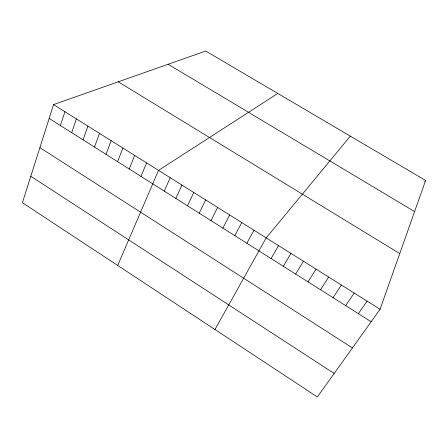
<?xml version="1.0" encoding="UTF-8"?>
<svg xmlns="http://www.w3.org/2000/svg" width="448" height="448" viewBox="0 0 448 448"><rect width="100%" height="100%" fill="white"/><g stroke="black" fill="none" stroke-linecap="round" stroke-linejoin="round"><path stroke-width="0.67" d="M53.558 104.586L22.4 202.703L317.38 396.967L380.078 309.266L425.6 180.449L205.716 51.033L53.558 104.586L380.078 309.266M60.39 125.535L64.938 111.72M71.691 132.67L76.384 118.894M83.059 139.843L87.903 126.118M94.5 147.067L99.495 133.381M106.008 154.33L111.154 140.689M117.583 161.638L122.886 148.047M129.231 168.997L134.691 155.445M140.952 176.394L146.574 162.893M117.69 265.457L158.525 170.386L277.788 93.453M164.265 191.111L170.201 177.705M175.846 198.425L181.944 185.063M187.505 205.778L193.76 192.472M199.226 213.181L205.649 199.926M211.025 220.629L217.61 207.424M222.891 228.122L229.645 214.967M234.836 235.659L241.752 222.555M246.848 243.247L253.938 230.194M214.978 329.532L266.202 237.882L350.342 136.153M271.102 258.558L278.538 245.616M283.338 266.28L290.954 253.394M295.652 274.053L303.447 261.229M308.045 281.876L316.014 269.108M320.51 289.75L328.664 277.038M333.054 297.668L341.398 285.018M424.827 181.591L425.6 180.449M345.682 305.637L354.211 293.048M358.383 313.656L367.102 301.134M168.134 64.26L414.596 211.579M118.25 81.816L399.756 253.59M49.157 118.44L371.168 321.731M39.883 147.65L352.447 347.917M30.794 176.266L334.186 373.458"/></g></svg>
